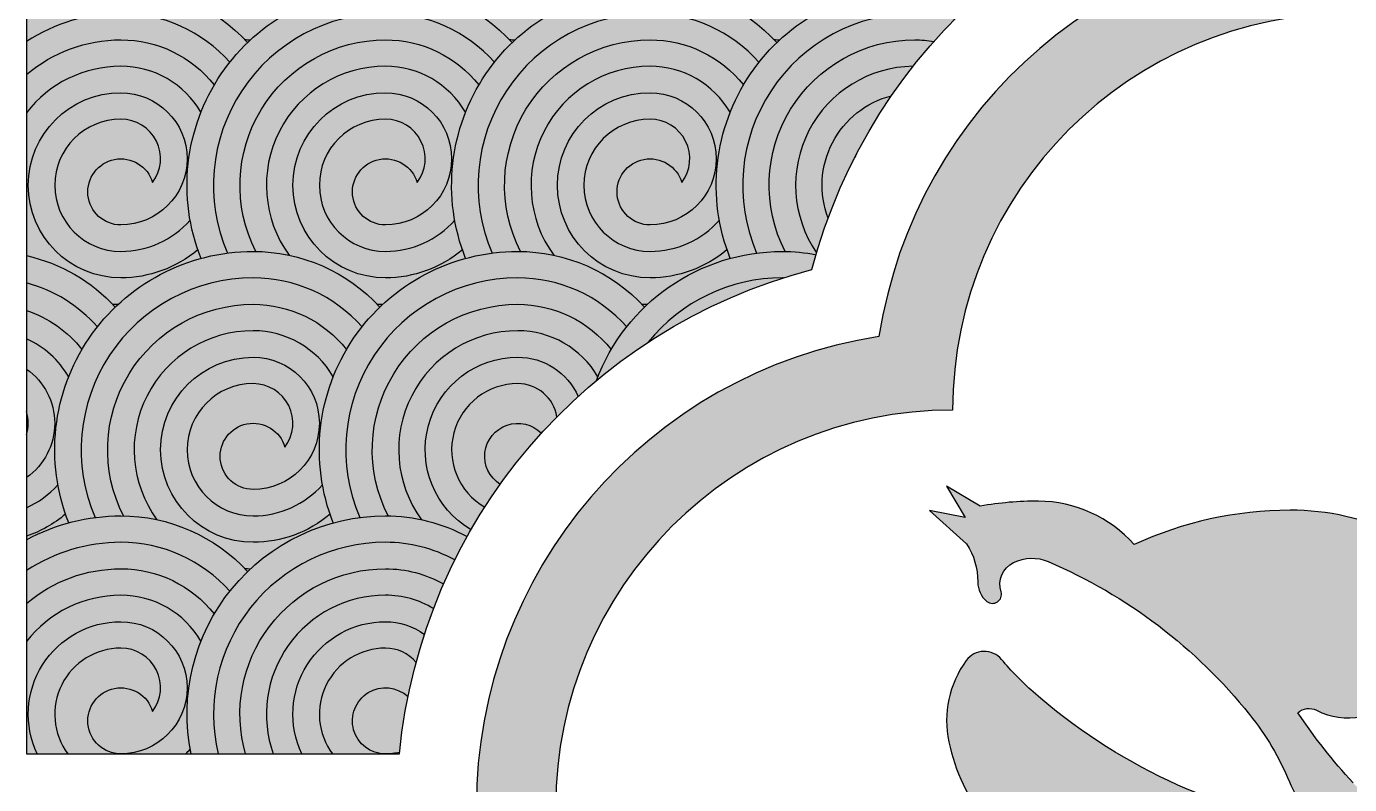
# Model space of a CAD drawing. Extents: x 46226 to 52544, y 29429 to 32275.
# Drawn here: x 46227 to 46727, y 31267 to 31554 of the extents above; entities that cross this region are included whole.
import ezdxf

# ---------------------------------------------------------------- set-up
doc = ezdxf.new("R2010")
doc.units = 0
doc.header["$LTSCALE"] = 1000
doc.header["$MEASUREMENT"] = 0

# ---------------------------------------------------------------- blocks, each defined once
blk = doc.blocks.new('dmgyxywl')
h = blk.add_hatch(color=42)
h.dxf.hatch_style = 1
h.paths.add_polyline_path([(35.66275373023382, -170.0000000000036, 1), (35.66275373022654, -240.0000000000036, 0.1773689056997282), (64.72727151369327, -229.3548221653837, -0.03835781439934827), (61.8394341135936, -218.2331961664277, -0.2144235957345806), (35.66275373024109, -230.0000000000036, -1), (35.66275373022654, -180.0000000000036, -0.6180339887500126), (47.66275373023382, -204.0000000000073, 2.000000000000271), (35.66275373022654, -220.0000000000036, 1)])
edge = h.paths.add_edge_path()
edge.add_line((0, -139.0214580611537), (0, -150.6569415989834))
edge.add_arc((35.66275373022654, -205.0000000000036), 65.00000000000031, 90.00000000001279, 123.27497763866, ccw=False)
edge.add_arc((35.66275373022654, -195.0000000000073), 55.00000000000279, 41.56798078502362, 90.00000000001518, ccw=False)
edge.add_arc((135.6627537302193, -205.0000000000437), 75.00000000001478, 134.0065524864345, 141.6907281251619, ccw=False)
edge.add_arc((35.66275373022654, -195.0000000000073), 65.00000000000321, 42.53726890509537, 90.00000000011543)
edge.add_arc((35.66275373024109, -205.0000000000109), 75.00000000000769, 90.00000000011117, 118.3921303085559)
edge = h.paths.add_edge_path()
edge.add_line((0, -163.129150995268), (0, -177.5560936385446))
edge.add_arc((35.66275373023382, -205.0000000000036), 44.99999999999861, 89.99999999999068, 142.4202877184923, ccw=False)
edge.add_arc((35.66275373023382, -195.0000000000073), 35.00000000000311, 30.169573491679216, 89.99999999998812, ccw=False)
edge.add_arc((135.6627537302629, -205.0000000000146), 75.00000000002514, 149.6295375079852, 158.4161933700318, ccw=False)
edge.add_arc((35.66275373023382, -195.0000000000109), 45.00000000000598, 38.34726389134529, 89.99999999991662)
edge.add_arc((35.66275373021926, -204.9999999999927), 54.99999999998902, 89.99999999991662, 130.4221084661367)
h = blk.add_hatch(color=42)
h.dxf.hatch_style = 1
h.paths.add_polyline_path([(135.6627537300956, -130.0000000000036, 0.5296103715122856), (65.94139418023406, -232.6393202250074, -0.03400186756233257), (75.93090059186216, -230.6340734308214, -0.5385948708638986), (135.662753730212, -140.0000000000036, -0.2145275598044311), (176.8120488795903, -158.5070485064498, -0.03354111080086578), (183.5572063761792, -151.055473540564, 0.2101075844913805)])
h.paths.add_polyline_path([(135.6627537302993, -150.0000000000036, 0.5602845657230627), (86.6769980177487, -230.0079134930675, -0.04876835376769231), (99.24591741510085, -231.4350909360401, -0.6126568142648919), (135.6627537302411, -160.0000000000036, -0.2671563228269033), (165.921716911238, -177.4103681900197, -0.03835781439933054), (170.9546715903416, -167.080821398984, 0.2292727617895306)], flags=17)
h.paths.add_polyline_path([(135.6627537302338, -170.0000000000036, 1), (135.6627537302265, -240.0000000000036, 0.1773689056997282), (164.7272715136933, -229.3548221653837, -0.03835781439934827), (161.8394341135936, -218.2331961664277, -0.2144235957345806), (135.6627537302411, -230.0000000000036, -1), (135.6627537302265, -180.0000000000036, -0.6180339887500126), (147.6627537302338, -204.0000000000073, 2.000000000000271), (135.6627537302265, -220.0000000000036, 1)])
h = blk.add_hatch(color=42)
h.dxf.hatch_style = 1
h.paths.add_polyline_path([(235.6627537300956, -130.0000000000036, 0.5296103715122856), (165.9413941802341, -232.6393202250074, -0.03400186756233257), (175.9309005918622, -230.6340734308214, -0.5385948708638986), (235.662753730212, -140.0000000000036, -0.2145275598044311), (276.8120488795903, -158.5070485064498, -0.03354111080086578), (283.5572063761792, -151.055473540564, 0.2101075844913805)])
h.paths.add_polyline_path([(235.6627537302993, -150.0000000000036, 0.5602845657230627), (186.6769980177487, -230.0079134930675, -0.04876835376769231), (199.2459174151008, -231.4350909360401, -0.6126568142648919), (235.6627537302411, -160.0000000000036, -0.2671563228269033), (265.921716911238, -177.4103681900197, -0.03835781439933054), (270.9546715903416, -167.080821398984, 0.2292727617895306)], flags=17)
h.paths.add_polyline_path([(235.6627537302338, -170.0000000000036, 1), (235.6627537302265, -240.0000000000036, 0.1773689056997282), (264.7272715136933, -229.3548221653837, -0.03835781439934827), (261.8394341135936, -218.2331961664277, -0.2144235957345806), (235.6627537302411, -230.0000000000036, -1), (235.6627537302265, -180.0000000000036, -0.6180339887500126), (247.6627537302338, -204.0000000000073, 2.000000000000271), (235.6627537302265, -220.0000000000036, 1)])
h = blk.add_hatch(color=42)
h.dxf.hatch_style = 1
edge = h.paths.add_edge_path()
edge.add_arc((500.0000000042346, -289.9999999971333), 210.0000000000019, 132.1655748672314, 135.2454218620357)
edge.add_arc((335.6627537302265, -195.0000000000073), 55.00000000000279, 73.94572357240472, 90.00000000001515)
edge.add_arc((335.6627537302265, -205.0000000000036), 65.00000000000031, 90.00000000001283, 203.2267108443493)
edge.add_arc((285.6627537302338, -305.0000000000109), 75.00000000000679, 97.45561070893994, 105.2452637187024)
edge.add_arc((335.6627537302411, -205.0000000000109), 75.00000000000769, 90.00000000011107, 201.6246339271363, ccw=False)
edge.add_arc((335.6627537302265, -195.0000000000073), 65.00000000000321, 68.92869497341758, 90.00000000011539, ccw=False)
edge = h.paths.add_edge_path()
edge.add_arc((499.999999998865, -290.000000003427), 210.0000000000019, 152.9278372272561, 159.7806959195699)
edge.add_arc((335.6627537303284, -205.0000000007931), 34.99999999921113, 104.51495489137051, 200.7864069550407, ccw=False)
edge.add_arc((499.9999999958745, -290.0000000069049), 209.9999999999074, 145.5206659238586, 152.3735246681335)
edge.add_arc((335.6627537302411, -205.0000000000036), 25.00000000000159, 150.321936368628, 154.9794259178915)
edge = h.paths.add_edge_path()
edge.add_arc((500.0000000004875, -289.9999999998472), 210.0000000000019, 163.5466378590952, 163.7559616222177)
edge.add_arc((285.6627537302338, -295.0000000000109), 65.00000000000594, 78.71423446328745, 89.1059342233318)
edge.add_arc((335.6627537302193, -204.9999999999927), 54.99999999998978, 89.99999999991661, 207.0449473588073, ccw=False)
edge.add_arc((335.6627537557142, -195.0000000020882), 45.00000000208715, 80.68504910195509, 90.00000003235931, ccw=False)
edge.add_arc((499.9999999967913, -290.0000000045657), 209.9999999999569, 138.4065292934659, 141.7547239840954)
edge.add_arc((335.6627537302338, -205.0000000000036), 44.99999999999777, 90.75126830533425, 214.5500935365282)
h = blk.add_hatch(color=42)
h.dxf.hatch_style = 1
h.paths.add_polyline_path([(85.66275373009557, -230.0000000000036, 0.5296103715122856), (15.94139418023406, -332.6393202250074, -0.03400186756233257), (25.93090059186216, -330.6340734308214, -0.5385948708638986), (85.66275373021199, -240.0000000000036, -0.2145275598044311), (126.8120488795903, -258.5070485064498, -0.03354111080086578), (133.5572063761792, -251.055473540564, 0.2101075844913805)])
h.paths.add_polyline_path([(85.6627537302993, -250.0000000000036, 0.5602845657230627), (36.6769980177487, -330.0079134930675, -0.04876835376769231), (49.24591741510085, -331.4350909360401, -0.6126568142648919), (85.66275373024109, -260.0000000000036, -0.2671563228269033), (115.921716911238, -277.4103681900197, -0.03835781439933054), (120.9546715903416, -267.080821398984, 0.2292727617895306)], flags=17)
h.paths.add_polyline_path([(85.66275373023382, -270.0000000000036, 1), (85.66275373022654, -340.0000000000036, 0.1773689056997282), (114.7272715136933, -329.3548221653837, -0.03835781439934827), (111.8394341135936, -318.2331961664277, -0.2144235957345806), (85.66275373024109, -330.0000000000036, -1), (85.66275373022654, -280.0000000000036, -0.6180339887500126), (97.66275373023382, -304.0000000000073, 2.000000000000271), (85.66275373022654, -320.0000000000036, 1)])
h = blk.add_hatch(color=42)
h.dxf.hatch_style = 1
h.paths.add_polyline_path([(185.6627537300956, -230.0000000000036, 0.5296103715122856), (115.9413941802341, -332.6393202250074, -0.03400186756233257), (125.9309005918622, -330.6340734308214, -0.5385948708638986), (185.662753730212, -240.0000000000036, -0.2145275598044311), (226.8120488795903, -258.5070485064498, -0.03354111080086578), (233.5572063761792, -251.055473540564, 0.2101075844913805)])
h.paths.add_polyline_path([(185.6627537302993, -250.0000000000036, 0.5602845657230627), (136.6769980177487, -330.0079134930675, -0.04876835376769231), (149.2459174151008, -331.4350909360401, -0.6126568142648919), (185.6627537302411, -260.0000000000036, -0.2671563228269033), (215.921716911238, -277.4103681900197, -0.03835781439933054), (220.9546715903416, -267.080821398984, 0.2292727617895306)], flags=17)
edge = h.paths.add_edge_path()
edge.add_arc((350.0000000066866, -439.9999999939246), 209.9999999999991, 132.3615990870195, 135.4045151324955)
edge.add_arc((185.6627537302265, -295.0000000000036), 14.99999999999855, 9.363097041538984, 89.9999999999722)
edge.add_arc((185.6627537300592, -305.0000000006912), 25.00000000068839, 89.99999999959981, 240.1064604919917)
edge.add_arc((350.0000000089058, -439.9999999862448), 210.0000000000672, 147.3402889269197, 150.0695005494727)
edge.add_arc((185.6627537302265, -305.0000000000073), 35.0000000000004, 90, 239.7059642263861, ccw=False)
edge.add_arc((185.6627537302265, -295.0000000000036), 25, 24.005209358634374, 90, ccw=False)
edge = h.paths.add_edge_path()
edge.add_arc((349.9999999940483, -440.0000000065629), 209.9999999999991, 137.7329688988824, 144.5107304275183)
edge.add_arc((185.6627537302193, -307.5), 12.50000000000339, 44.38356367543372, 237.8601356426052, ccw=False)
h = blk.add_hatch(color=42)
h.dxf.hatch_style = 1
edge = h.paths.add_edge_path()
edge.add_arc((350.0000000083819, -439.9999999945321), 209.9999999999991, 123.208915829839, 129.8706860319724)
edge.add_arc((285.6627537302411, -305.0000000000109), 75.0000000000078, 90.00000000011107, 159.5749955633411, ccw=False)
edge.add_arc((285.6627537328095, -295.0000000002619), 65.00000000025905, 78.71423446552251, 90.00000000239231, ccw=False)
edge.add_arc((500.0000000025611, -289.9999999927386), 210.0000000000037, 163.7559616240988, 165.3364156193133)
edge.add_arc((349.9999999888314, -440.0000000029395), 210.0000000000002, 104.6635843793433, 107.753538907483)
edge.add_arc((285.6627537301829, -295.0000000000073), 55.00000000000319, 89.68394417365144, 89.99999999996967)
edge.add_arc((285.6627537302265, -305.0000000000036), 64.99999999999882, 90.00000000001285, 141.2301220099633)
h = blk.add_hatch(color=42)
h.dxf.hatch_style = 1
edge = h.paths.add_edge_path()
edge.add_line((0, -326.9287232660572), (0, -337.6549337052602))
edge.add_arc((-14.33724626976618, -295.0000000000036), 44.9999999999965, 288.5786107315441, 310.231549833652)
edge.add_arc((85.66275373021926, -305.0000000000437), 74.99999999997992, 190.1626203549432, 198.9492762169941, ccw=False)
edge.add_arc((-14.33724626975891, -295.0000000000073), 34.99999999999623, 294.1819463046232, 318.40924023331496, ccw=False)
edge = h.paths.add_edge_path()
edge.add_line((0, -299.4094636181871), (0, -315.4803166332968))
edge.add_arc((-14.33724626977346, -295.0000000000073), 24.99999999999926, 304.9939439770336, 415.0060560229712)
edge.add_line((0, -274.5196833667142), (-1.455191522836685e-11, -290.5905363817947))
edge.add_arc((-14.33724626977346, -295.0000000000109), 15.00000000000522, -17.0954391381473, 17.095439138309814, ccw=False)
edge = h.paths.add_edge_path()
edge.add_line((0, -252.3450662947434), (0, -263.0712767339501))
edge.add_arc((-14.33724626976618, -295.0000000000073), 35.00000000000311, 30.169573491679216, 65.81805369537079, ccw=False)
edge.add_arc((85.66275373026292, -305.0000000000146), 75.00000000002514, 149.6295375079852, 158.4161933700318, ccw=False)
edge.add_arc((-14.33724626976618, -295.0000000000109), 45.00000000000598, 38.34726389134529, 71.42138926846027)
edge = h.paths.add_edge_path()
edge.add_line((0, -231.6009198063621), (0, -241.9015690495544))
edge.add_arc((-14.33724626977346, -295.0000000000073), 55.00000000000279, 41.56798078502362, 74.88975112758868, ccw=False)
edge.add_arc((85.66275373021926, -305.0000000000437), 75.00000000001478, 134.0065524864345, 141.6907281251619, ccw=False)
edge.add_arc((-14.33724626977346, -295.0000000000073), 65.00000000000321, 42.53726890509537, 77.25730859235617)
h = blk.add_hatch(color=42)
h.dxf.hatch_style = 1
edge = h.paths.add_edge_path()
edge.add_line((60.15765115807153, -420), (62.1780614467425, -420))
edge.add_arc((135.6627537302193, -405.0000000000437), 74.99999999997992, 190.1626203549432, 191.5369590327856, ccw=False)
edge.add_arc((35.66275373024109, -395.0000000000073), 34.99999999999623, 314.4153085971997, 318.40924023331496, ccw=False)
edge = h.paths.add_edge_path()
edge.add_line((4.03997712853743, -420), (15.66275373022654, -420))
edge.add_arc((35.66275373023382, -405.0000000000036), 25, 90, 216.8698976458107, ccw=False)
edge.add_arc((35.66275373022654, -395.0000000000036), 15.00000000000236, -36.86989764583848, 90, ccw=False)
edge.add_arc((35.66275373022654, -407.5), 12.50000000000193, 16.2602047082706, 270.0000000000001)
edge.add_arc((35.66275373022654, -395.0000000000036), 25, 270.0000000000084, 449.9999999999916)
edge.add_arc((35.66275373022654, -405.0000000000036), 35, 89.99999999999405, 205.3769335251492)
edge = h.paths.add_edge_path()
edge.add_line((0, -339.0214580611537), (0, -350.6569415989798))
edge.add_arc((35.66275373022654, -405.0000000000036), 65.00000000000031, 90.00000000001279, 123.27497763865821, ccw=False)
edge.add_arc((35.66275373022654, -395.0000000000073), 55.00000000000279, 41.56798078502362, 90.00000000001518, ccw=False)
edge.add_arc((135.6627537302193, -405.0000000000437), 75.00000000001478, 134.0065524864345, 141.6907281251619, ccw=False)
edge.add_arc((35.66275373022654, -395.0000000000073), 65.00000000000321, 42.53726890509537, 90.00000000011543)
edge.add_arc((35.66275373024109, -405.0000000000109), 75.00000000000769, 90.00000000011117, 118.3921303085559)
edge = h.paths.add_edge_path()
edge.add_line((0, -363.129150995268), (0, -377.5560936385446))
edge.add_arc((35.66275373023382, -405.0000000000036), 44.99999999999861, 89.99999999999068, 142.4202877184923, ccw=False)
edge.add_arc((35.66275373023382, -395.0000000000073), 35.00000000000311, 30.169573491679216, 89.99999999998812, ccw=False)
edge.add_arc((135.6627537302629, -405.0000000000146), 75.00000000002514, 149.6295375079852, 158.4161933700318, ccw=False)
edge.add_arc((35.66275373023382, -395.0000000000109), 45.00000000000598, 38.34726389134529, 89.99999999991662)
edge.add_arc((35.66275373021926, -404.9999999999927), 54.99999999998902, 89.99999999991662, 130.4221084661367)
h = blk.add_hatch(color=42)
h.dxf.hatch_style = 1
edge = h.paths.add_edge_path()
edge.add_arc((350.0000000025902, -439.9999999953834), 209.9999999999991, 150.8796391302272, 153.6084501117896)
edge.add_arc((135.6627537302265, -395), 54.99999999999456, 61.52337813114772, 90.00000000001516)
edge.add_arc((135.6627537302193, -405.0000000000036), 65.00000000000006, 90.00000000000641, 193.3423637970828)
edge.add_line((72.4172005268556, -419.9999999999964), (62.17806144673523, -420))
edge.add_arc((135.6627537302411, -405.0000000000146), 75.0000000000077, 90.00000000011107, 191.536959032803, ccw=False)
edge.add_arc((135.6627537302265, -395.0000000000073), 65.00000000000229, 61.6342544658188, 90.00000000011539, ccw=False)
edge = h.paths.add_edge_path()
edge.add_arc((350.0000000036816, -439.9999999916254), 209.9999999999992, 156.3431470296388, 159.0979587714685)
edge.add_arc((135.6627537302338, -395.0000000000073), 35.00000000000394, 58.75016910373798, 89.99999999998808)
edge.add_arc((135.6627537302338, -405.0000000000036), 44.99999999999934, 89.99999999999073, 199.4712206344863)
edge.add_line((93.23634685904108, -420), (82.74772750894044, -420))
edge.add_arc((135.662753730212, -404.9999999999964), 54.99999999998928, 89.99999999990911, 195.8266201318818, ccw=False)
edge.add_arc((135.6627537302338, -395.0000000000109), 45.00000000000717, 60.75490977828463, 89.99999999991661, ccw=False)
edge = h.paths.add_edge_path()
edge.add_arc((349.9999999983847, -440.0000000049949), 209.9999999999992, 161.9096438110359, 164.938624368372)
edge.add_arc((135.6627537302265, -395.0000000000073), 15.00000000000582, 39.6391580848883, 90)
edge.add_arc((135.6627537302338, -405.0000000000036), 25.00000000000109, 90.00000000001668, 216.8698976457974)
edge.add_line((115.6627537302193, -419.9999999999891), (104.0399771285374, -420))
edge.add_arc((135.6627537302265, -405.0000000000073), 35.00000000000163, 89.99999999998812, 205.3769335251378, ccw=False)
edge.add_arc((135.6627537302265, -395.0000000000036), 25, 53.93387358628269, 89.99999999999159, ccw=False)
edge = h.paths.add_edge_path()
edge.add_arc((349.999999998261, -440.0000000086256), 209.9999999999991, 168.5588882336052, 174.3763392662762)
edge.add_arc((135.6627537302265, -395.0000000000036), 25, 270.00000000000836, 282.3521094922835, ccw=False)
edge.add_arc((135.6627537302265, -407.4999999999964), 12.5000000000043, 47.09295882662451, 270, ccw=False)
at = {"color": 42}
for points in [[(0, -139.0214580611573, -0.1245217137769946), (35.66275373023382, -130.0000000000036, -0.2101075844907978), (83.55720637617196, -151.0554735405567)], [(65.94139418023406, -232.6393202250074, -0.5296103715128742), (135.6627537302338, -130.0000000000036, -0.2101075844907978), (183.557206376172, -151.0554735405567, -0.2101075844907978)], [(165.9413941802341, -232.6393202250074, -0.5296103715128742), (235.6627537302338, -130.0000000000036, -0.2101075844907978), (283.557206376172, -151.0554735405567, -0.2101075844907978)], [(265.9413941802341, -232.6393202250074, -0.5296103715129522), (335.6627537302338, -130.0000000000036, -0.09220085443917123), (359.0321725016765, -134.3463087167474, -0.09220085443917123)], [(76.8120488795903, -158.5070485064498, 0.2145275598043499), (35.66275373023382, -140.0000000000036, 0.146218353258517), (0, -150.6569415989761, 0.146218353258517)], [(176.8120488795903, -158.5070485064498, 0.2145275598043432), (135.6627537302338, -140.0000000000036, 0.5385948708639797), (75.93090059186216, -230.6340734308214)], [(276.8120488795903, -158.5070485064498, 0.2145275598043432), (235.6627537302338, -140.0000000000036, 0.5385948708639797), (175.9309005918622, -230.6340734308214)], [(350.8728847916063, -142.1449915987578, 0.07016479949960908), (335.6627537302338, -140.0000000000036, 0.5385948708639797), (275.9309005918622, -230.6340734308214)], [(0, -163.1291509952644, -0.1782266590704422), (35.66275373023382, -150.0000000000036, -0.2292727617898945), (70.95467159033433, -167.0808213989803)], [(86.6769980177487, -230.0079134930675, -0.5602845657226486), (135.6627537302338, -150.0000000000036, -0.2292727617898945), (170.9546715903343, -167.0808213989803, -0.2292727617898945)], [(82.45694853593886, -149.8856637809513, 0.01238804775090993), (84.68404237934737, -149.9893556754505, 0.01238804775090993)], [(186.6769980177487, -230.0079134930675, -0.5602845657226486), (235.6627537302338, -150.0000000000036, -0.2292727617898945), (270.9546715903343, -167.0808213989803, -0.2292727617898945)], [(182.4569485359389, -149.8856637809513, 0.01238804775090993), (184.6840423793474, -149.9893556754505, 0.01238804775090993)], [(286.6769980177487, -230.0079134930675, -0.5602845657225167), (335.6627537302338, -150.0000000000036, -0.04066653627811833), (342.946513517054, -150.5933918952651, -0.04066653627811833)], [(282.4569485359389, -149.8856637809513, 0.01238804775090993), (284.6840423793474, -149.9893556754505, 0.01238804775090993)], [(65.92171691123804, -177.410368190016, 0.2671563228269722), (35.66275373023382, -160.0000000000036, 0.2328006070453014), (0, -177.5560936385409, 0.2328006070453014)], [(165.921716911238, -177.410368190016, 0.2671563228269426), (135.6627537302338, -160.0000000000036, 0.6126568142647957), (99.24591741509357, -231.4350909360364)], [(265.921716911238, -177.410368190016, 0.2671563228269426), (235.6627537302338, -160.0000000000036, 0.6126568142647957), (199.2459174150936, -231.4350909360364)], [(335.0727258907136, -160.0038683090606, 0.5996665462474033), (298.5993737464523, -230.5206948216291, 0.5996665462474033)], [(64.72727151369327, -229.3548221653837, -0.1773689056996906), (35.66275373023382, -240.0000000000036, -1), (35.66275373023382, -170.0000000000036, -1), (35.66275373023382, -220.0000000000036, -2.000000000000667), (47.66275373023382, -204.0000000000073, 0.6180339887498865), (35.66275373023382, -180.0000000000036, 1), (35.66275373023382, -230.0000000000036, 0.2144235957345824), (61.83943411358632, -218.2331961664277)], [(164.7272715136933, -229.3548221653837, -0.1773689056996906), (135.6627537302338, -240.0000000000036, -1), (135.6627537302338, -170.0000000000036, -1), (135.6627537302338, -220.0000000000036, -2.000000000000667), (147.6627537302338, -204.0000000000073, 0.6180339887498865), (135.6627537302338, -180.0000000000036, 1), (135.6627537302338, -230.0000000000036, 0.2144235957345824), (161.8394341135863, -218.2331961664277)], [(264.7272715136933, -229.3548221653837, -0.1773689056996906), (235.6627537302338, -240.0000000000036, -1), (235.6627537302338, -170.0000000000036, -1), (235.6627537302338, -220.0000000000036, -2.000000000000667), (247.6627537302338, -204.0000000000073, 0.6180339887498865), (235.6627537302338, -180.0000000000036, 1), (235.6627537302338, -230.0000000000036, 0.2144235957345824), (261.8394341135863, -218.2331961664277)], [(302.9409073403585, -217.4209809933709, -0.4466486563669924), (326.8906094501144, -171.117121067884)], [(313.9422251678334, -192.6218483217526, 0.02032492852689329), (313.0088544876635, -194.4264079373534, 0.02032492852689329)], [(15.94139418023406, -332.6393202250074, -0.5296103715128742), (85.66275373023382, -230.0000000000036, -0.2101075844907978), (133.557206376172, -251.0554735405567, -0.2101075844907978)], [(115.9413941802341, -332.6393202250074, -0.5296103715128742), (185.6627537302338, -230.0000000000036, -0.2101075844907978), (233.557206376172, -251.0554735405567, -0.2101075844907978)], [(215.3780202307971, -278.8264210144443, -0.3132611910070106), (285.6627537302338, -230.0000000000036, -0.04928328419802893), (298.3834172706702, -231.2568849279378)], [(0, -231.6009198063621, -0.1526644598218582), (33.55720637617196, -251.0554735405567)], [(126.8120488795903, -258.5070485064498, 0.2145275598043432), (85.66275373023382, -240.0000000000036, 0.5385948708639797), (25.93090059186216, -330.6340734308214)], [(226.8120488795903, -258.5070485064498, 0.2145275598043432), (185.6627537302338, -240.0000000000036, 0.5385948708639797), (125.9309005918622, -330.6340734308214)], [(285.9661440069904, -240.0008367851005, 0.001379054580527937), (285.6627537302338, -240.0000000000036, 0.2273326461796847), (234.9843804917982, -264.297389691732, 0.2273326461796847)], [(26.81204887959029, -258.5070485064498, 0.1464268963256931), (0, -241.9015690495544, 0.1464268963256931)], [(36.6769980177487, -330.0079134930675, -0.5602845657226486), (85.66275373023382, -250.0000000000036, -0.2292727617898945), (120.9546715903343, -267.0808213989803, -0.2292727617898945)], [(32.45694853593886, -249.8856637809513, 0.01238804775090993), (34.68404237934737, -249.9893556754505, 0.01238804775090993)], [(136.6769980177487, -330.0079134930675, -0.5602845657226486), (185.6627537302338, -250.0000000000036, -0.2292727617898945), (220.9546715903343, -267.0808213989803, -0.2292727617898945)], [(132.4569485359389, -249.8856637809513, 0.01238804775090993), (134.6840423793474, -249.9893556754505, 0.01238804775090993)], [(232.4569485359389, -249.8856637809513, 0.01238804775090993), (234.6840423793474, -249.9893556754505, 0.01238804775090993)], [(0, -252.3450662947434, -0.145323347493799), (20.95467159033433, -267.0808213989803)], [(115.921716911238, -277.410368190016, 0.2671563228269426), (85.66275373023382, -260.0000000000036, 0.6126568142647957), (49.24591741509357, -331.4350909360364)], [(215.921716911238, -277.410368190016, 0.2671563228269426), (185.6627537302338, -260.0000000000036, 0.6126568142647957), (149.2459174150936, -331.4350909360364)], [(15.92171691123804, -277.410368190016, 0.156812550290254), (0, -263.0712767339537, 0.156812550290254)], [(114.7272715136933, -329.3548221653837, -0.1773689056996906), (85.66275373023382, -340.0000000000036, -1), (85.66275373023382, -270.0000000000036, -1), (85.66275373023382, -320.0000000000036, -2.000000000000667), (97.66275373023382, -304.0000000000073, 0.6180339887498865), (85.66275373023382, -280.0000000000036, 1), (85.66275373023382, -330.0000000000036, 0.2144235957345824), (111.8394341135863, -318.2331961664277)], [(168.0074326340109, -335.2206822720691, -0.7652906158540207), (185.6627537302338, -270.0000000000036, -0.2961887706203953), (208.5004655599259, -284.82950746602)], [(0, -274.5196833667069, -0.5206342226614704), (0, -315.4803166333004, -0.5206342226614704)], [(200.4629110048409, -292.5596425165495, 0.367120590234652), (185.6627537302338, -280.0000000000036, 0.7680652786778259), (173.2030040296377, -326.6738237835125, 0.7680652786778259)], [(0, -299.4094636181944, 0.1503025736513898), (0, -290.5905363818129)], [(179.0129056307123, -318.0843998532437, -1.125106071873236), (194.5961707451133, -298.7567705944348, -1.125106071873236)], [(0, -326.9287232660499, 0.1061070528213741), (11.83943411358632, -318.2331961664277)], [(14.72727151369327, -329.3548221653837, -0.09476089069831628), (0, -337.6549337052638, -0.09476089069831628)], [(0, -339.0214580611573, -0.1245217137769946), (35.66275373023382, -330.0000000000036, -0.2101075844907978), (83.55720637617196, -351.0554735405567)], [(62.17806144673523, -420, -0.4744978678080573), (135.6627537302338, -330.0000000000036, -0.1244048050626134), (166.5441382496429, -337.804370008158, -0.1244048050626134)], [(76.8120488795903, -358.5070485064498, 0.2145275598043499), (35.66275373023382, -340.0000000000036, 0.146218353258517), (0, -350.6569415989761, 0.146218353258517)], [(161.8867614783812, -346.6543547191213, 0.1248961113367067), (135.6627537302338, -340.0000000000036, 0.4841854633560864), (72.4172005268556, -420)], [(0, -363.1291509952644, -0.1782266590704422), (35.66275373023382, -350.0000000000036, -0.2292727617898945), (70.95467159033433, -367.0808213989803)], [(82.74772750894044, -420, -0.4976373950376419), (135.6627537302338, -350.0000000000036, -0.1283029313297905), (157.6473450578706, -355.7357956383094, -0.1283029313297905)], [(82.45694853593886, -349.8856637809513, 0.01238804775090993), (84.68404237934737, -349.9893556754505, 0.01238804775090993)], [(65.92171691123804, -377.410368190016, 0.2671563228269722), (35.66275373023382, -360.0000000000036, 0.2328006070453014), (0, -377.5560936385409, 0.2328006070453014)], [(153.8197294533384, -365.0780309372785, 0.137204475435633), (135.6627537302338, -360.0000000000036, 0.5176380902049832), (93.2363468590338, -420)], [(4.039977128544706, -420, -0.5507604245861477), (35.66275373023382, -370.0000000000036, -1), (35.66275373023382, -420.0000000000036, -2.000000000000667), (47.66275373023382, -404.0000000000073, 0.6180339887498865), (35.66275373023382, -380.0000000000036, 0.6180339887497944), (15.66275373023382, -420, 0.6180339887497944)], [(104.0399771285447, -420, -0.5507604245860002), (135.6627537302338, -370.0000000000036, -0.1586802227388577), (150.3807178866336, -374.7915480283409, -0.1586802227388577)], [(147.2139150814037, -385.430743422854, 0.223347093541804), (135.6627537302338, -380.0000000000036, 0.6180339887497944), (115.6627537302338, -420)], [(141.0107263215759, -419.4212855755468, -0.05394849180001268), (135.6627537302338, -420.0000000000036, -1.467416941104906), (144.1728898199508, -398.3442595201377, -1.467416941104906)], [(60.15765115805698, -420, 0.01742857864061866), (61.83943411358632, -418.2331961664277)]]:
    blk.add_lwpolyline(points, format="xyb", dxfattribs=at)

msp = doc.modelspace()

# ---------------------------------------------------------------- hatches: boundary and pattern name
h = msp.add_hatch(color=51)
h.dxf.hatch_style = 1
edge = h.paths.add_edge_path()
edge.add_line((46707.18642155037, 31617.92162212654), (46707.18642155037, 31698.87617252367))
edge.add_line((46707.18642155037, 31698.87617252367), (46227.18642155037, 31698.87617252367))
edge.add_line((46227.18642155037, 31698.87617252367), (46227.18642155037, 31278.87617252367))
edge.add_line((46227.18642155037, 31278.87617252367), (46368.14097194671, 31278.87617252367))
edge.add_arc((46577.18642155038, 31258.87617252365), 210.0000000000021, 104.663584382567, 174.5349762000892, ccw=False)
edge.add_arc((46727.18642155058, 31408.87617252289), 210.0000000000016, 95.46502379996372, 165.3364156170637, ccw=False)
edge = h.paths.add_edge_path()
edge.add_arc((46577.18642155037, 31258.87617252365), 209.9999999999978, 185.4650237998999, 255.3364156175108, ccw=False)
edge.add_line((46368.1409719467, 31238.87617252367), (46227.18642155037, 31238.87617252367))
edge.add_line((46227.18642155037, 31238.87617252367), (46227.18642155037, 30818.87617252367))
edge.add_line((46227.18642155037, 30818.87617252367), (46707.18642155037, 30818.87617252367))
edge.add_line((46707.18642155037, 30818.87617252367), (46707.18642155037, 30899.83072292248))
edge.add_arc((46727.18642155038, 31108.87617252615), 210.0000000000011, 194.6635843834462, 264.53497620009216, ccw=False)
edge = h.paths.add_edge_path()
edge.add_line((47227.18642155037, 31238.87617252367), (47086.23187115428, 31238.87617252367))
edge.add_arc((46877.1864215506, 31258.87617252367), 210.0000000000076, 284.66358438242514, 354.5349762000943, ccw=False)
edge.add_arc((46727.18642155038, 31108.87617252615), 209.9999999999987, 275.4650237999039, 345.33641561654133, ccw=False)
edge.add_line((46747.18642155037, 30899.83072292248), (46747.18642155037, 30818.87617252367))
edge.add_line((46747.18642155037, 30818.87617252367), (47227.18642155037, 30818.87617252367))
edge.add_line((47227.18642155037, 30818.87617252367), (47227.18642155037, 31238.87617252367))
edge = h.paths.add_edge_path()
edge.add_line((47227.18642155037, 31698.87617252367), (46747.18642155037, 31698.87617252367))
edge.add_line((46747.18642155037, 31698.87617252367), (46747.18642155037, 31617.92162212658))
edge.add_arc((46727.18642155058, 31408.87617252289), 210.000000000002, 14.663584382930026, 84.53497620015202, ccw=False)
edge.add_arc((46877.1864215506, 31258.87617252368), 210.0000000000048, 5.46502379990369, 75.3364156173779, ccw=False)
edge.add_line((47086.23187115428, 31278.87617252367), (47227.18642155037, 31278.87617252367))
edge.add_line((47227.18642155037, 31278.87617252367), (47227.18642155037, 31698.87617252367))
h = msp.add_hatch(color=254)
h.dxf.hatch_style = 1
h.paths.add_polyline_path([(46549.35160254428, 31436.71099152965, 0.8556546004009121), (46549.35160254441, 31081.04135351764, 0.8556546003993958), (46905.02124055634, 31081.04135351756, 0.8556546004036865), (46905.02124055639, 31436.71099152977, 0.8556546004022098)])
h.paths.add_polyline_path([(46877.18642155038, 31408.87617252367, -1), (46877.18642155038, 31108.87617252367, -1), (46577.18642155038, 31108.87617252365, -1), (46577.18642155038, 31408.87617252365, -1)], flags=16)
h.paths.add_polyline_path([(46704.70270969595, 31371.03693620478, -0.1147956491272128), (46745.83981079119, 31361.60812090552, -0.01069878100157752), (46821.32071562599, 31322.76173029744, 0.1842859076422971), (46920.57807275815, 31309.56145084543, -0.9090717875825481), (46922.8856675816, 31308.13954147078, -0.1307130833091324), (46920.46503687525, 31305.36287941524, -0.2066723160404875), (46853.82834962484, 31292.80721127314, 0.1662269813830174), (46847.51284557065, 31292.12201160391, -0.289938932934573), (46800.03352928149, 31298.1791271064, 0.4474642338786561), (46793.05466910713, 31297.12297771797, -0.2939178679181103), (46774.85111579924, 31288.99492638496, -0.1911743063039638), (46752.43357062594, 31302.11705000764, 0.487607083413312), (46746.03598730784, 31302.11705000764, -0.3622889812143235), (46714.69497560566, 31295.36458774608, 0.3179479443245795), (46707.68604328722, 31294.42880917903, 0.0400841642402771), (46728.52869258367, 31267.97627548667, 0.1080930211900639), (46755.72487835187, 31249.04978410291, -0.02294371739465794), (46805.48207111019, 31225.71527296149, -0.02210870337401234), (46893.47687958635, 31174.32243179665, 0.02436639814055726), (46897.33301293676, 31172.09355767476, -1), (46896.59626415874, 31170.66211122834, 0.01674269667692697), (46837.80184265591, 31198.47320272952, 0.04455159858381966), (46779.33823349116, 31217.80247935856, -0.01449107154613001), (46767.55402158214, 31220.92778302737, 0.7764484635887033), (46761.52208015748, 31210.83274544063, -0.05541379522992706), (46808.56110487778, 31151.59597145823, 0.01896871283246981), (46829.43718732278, 31120.97267400926, 0.04004196600580057), (46841.99637607515, 31106.54630077879, -0.02803013027092206), (46848.70971690645, 31099.1985683999, -0.898084470048896), (46847.01736277261, 31097.485259392, -0.06118046393122457), (46820.62304188252, 31124.34669756709, -0.01135297042142729), (46794.67325804041, 31159.80969211454, 0.07844495671542412), (46759.11542415345, 31196.8057492726, 0.08082624056744107), (46664.24930764196, 31247.08341751876), (46656.45443099229, 31235.67855329773), (46673.80835778144, 31212.30422838393), (46664.95812576829, 31202.45736847526, -0.0211572615274939), (46675.24969795943, 31190.67086523429, -0.2707015427016677), (46685.21613720415, 31123.24507992118, 0.002626038664191349), (46682.22431265459, 31115.68278694042, -0.9814691999754309), (46678.8806440189, 31116.91383807576, 0.02178634507408432), (46680.40317898601, 31122.00659275067, 0.2058229804284108), (46674.11208643701, 31161.22943264558, 0.07509449236605069), (46633.19822678811, 31208.35840469518, -0.04862885247117039), (46590.03797797377, 31253.07856606045, -0.1157555504988295), (46575.74504166563, 31283.43997564119, -0.2133750996242396), (46582.32181958367, 31314.15351247679, -0.48794081221161), (46595.71064572373, 31314.57535256257, 0.03857120863583733), (46607.58914264935, 31302.36174204413, 0.1424492398722037), (46717.49752254228, 31250.72529326469, -0.1218751580688588), (46704.50830212905, 31268.270231257, 0.07026781988593833), (46689.39545765633, 31293.76816391802, 0.1233044205936708), (46613.33893660422, 31351.59627396366, 0.2195928836832202), (46600.2483553758, 31351.23469674729, 0.3678330666056923), (46595.48475085293, 31340.150898842, -0.7449123296223203), (46590.12235687226, 31336.56549048911, -0.2239209489824649), (46586.67378952207, 31343.90780075895, 0.1430671053463995), (46582.48845464108, 31358.31434456196), (46568.47377411349, 31370.93430342593), (46581.87374463635, 31368.32146652306), (46574.84694592639, 31380.07946496204), (46587.65007283604, 31372.54614153548, -0.04621740284403954), (46609.61565137275, 31374.43675351002, -0.2124678671768912), (46645.7917331638, 31358.05454807874, -0.1072222104477078)], flags=0)
h = msp.add_hatch(color=254)
h.dxf.hatch_style = 1
edge = h.paths.add_edge_path()
edge.add_arc((46888.24857487907, 31446.23996972889), 140.4500407877844, 241.54135560007228, 283.30796590806443, ccw=False)
edge.add_arc((45875.95480353233, 29578.6133331042), 1983.877601864697, 61.5413556000703, 63.99324204138589)
edge.add_arc((46705.00794439742, 31277.91544388638), 93.1219925679726, 63.99324204138386, 90.18780409425278)
edge.add_arc((46705.16904154018, 31228.76766917064), 142.2700313060413, 90.18780409425793, 114.6677982426238)
edge.add_arc((46609.2977676678, 31325.60068167958), 48.83710640361192, 41.64650458062665, 89.62705564221572)
edge.add_arc((46608.83774933249, 31254.9286462257), 119.5106390170554, 89.6270556422292, 100.211771933896)
edge.add_line((46587.65007283604, 31372.54614153548), (46574.84694592639, 31380.07946496204))
edge.add_line((46574.84694592639, 31380.07946496204), (46581.87374463635, 31368.32146652306))
edge.add_line((46581.87374463635, 31368.32146652306), (46568.47377411349, 31370.93430342593))
edge.add_line((46568.47377411349, 31370.93430342593), (46582.48845464108, 31358.31434456196))
edge.add_arc((46559.92194589028, 31343.94718160781), 26.75187261765285, -0.08434389922649643, 32.4832215913828, ccw=False)
edge.add_arc((46596.18448456511, 31343.8938002568), 9.510705347964471, 179.9156561006986, 230.4017517803532)
edge.add_arc((46592.26795881717, 31339.15923916732), 3.36617585870343, 230.4017517803951, 377.1332729443531)
edge.add_arc((46604.38047750523, 31342.89323757575), 9.308833138639951, 116.3525092737751, 197.1332729443703, ccw=False)
edge.add_arc((46607.18544100535, 31337.23089561654), 15.62784704113925, 66.81183950783628, 116.35250927373971, ccw=False)
edge.add_arc((46535.90318469888, 31170.82197164386), 196.661241866203, 38.69447336263261, 66.8118395078439, ccw=False)
edge.add_arc((46606.68283865951, 31227.51595875652), 105.9751481719867, 22.616702238664175, 38.69447336263238, ccw=False)
edge.add_arc((46746.45790902978, 31285.74651657461), 45.44436233052969, 202.6167022386534, 230.4113554069803)
edge.add_arc((46751.32698117738, 31465.51985524616), 217.4422592973952, 228.6208302094943, 261.0496196105278, ccw=False)
edge.add_arc((46680.69486254255, 31385.34470216235), 110.5921242724089, 219.7853402421142, 228.6208302094811, ccw=False)
edge.add_arc((46589.18090722048, 31309.13780940185), 8.497314902103554, 39.78534024211316, 143.8238878480898)
edge.add_arc((46613.38043540889, 31291.44192120597), 38.47666819037236, 143.8238878480995, 192.0033437955028)
edge.add_arc((46647.58513871045, 31298.71444174197), 73.4459587592991, 192.0033437955036, 218.4150139882881)
edge.add_arc((46840.97992366921, 31452.07979028136), 320.2707407036018, 218.4150139882883, 229.5511534349197)
edge.add_arc((46497.64104131178, 31049.35409600788), 208.9452577001713, 32.37300535031528, 49.55115343492662, ccw=False)
edge.add_arc((46631.63440012043, 31134.30033811403), 50.29443276446268, -14.148476635848283, 32.3730053503042, ccw=False)
edge.add_arc((46621.22989461861, 31136.92312966728), 61.02442671922578, 340.8592506214736, 345.8515233641823, ccw=False)
edge.add_arc((46680.56399219614, 31116.32958540118), 1.781856412164081, 160.8592506214824, 338.7159810100246)
edge.add_arc((47403.64877488829, 30834.6429254139), 774.2329484567463, 158.1141386643068, 158.7159810100425, ccw=False)
edge.add_arc((46622.52649611181, 31148.42818622167), 67.55871478372329, 338.1141386642887, 398.7022698373355)
edge.add_arc((46530.89370220881, 31075.01051498346), 184.9755933340822, 38.70226983733102, 43.55043369590878)
edge.add_line((46664.95812576829, 31202.45736847526), (46673.80835778144, 31212.30422838393))
edge.add_line((46673.80835778144, 31212.30422838393), (46656.45443099229, 31235.67855329773))
edge.add_line((46656.45443099229, 31235.67855329773), (46664.24930764196, 31247.08341751876))
edge.add_arc((46557.18671614453, 30930.43539410227), 334.2579381730796, 52.83514350299379, 71.31897233313993, ccw=False)
edge.add_arc((46659.71536827114, 31065.68408534281), 164.5395449766451, 34.893625240554684, 52.83514350299828, ccw=False)
edge.add_arc((47588.46635013445, 31713.43613494273), 967.785984221104, 214.8936252405538, 217.4954226228997)
edge.add_arc((46943.1724888736, 31218.36664148381), 154.4607290281953, 217.4954226228973, 231.4994968705472)
edge.add_arc((46847.77127963281, 31098.43304570085), 1.211069576579254, 231.4994968708562, 399.2055703321743)
edge.add_arc((46779.87030273186, 31043.04336695951), 88.83845784744172, 39.20557033233348, 45.6279213510322)
edge.add_arc((46925.64270199733, 31192.04642678726), 119.611786157312, 216.4558786605405, 225.627921351008, ccw=False)
edge.add_arc((47222.45665910337, 31411.32368838477), 488.6389431344799, 212.1090912003561, 216.4558786605535, ccw=False)
edge.add_arc((46518.61481176402, 30969.64888849754), 342.3062866619849, 32.10909120034776, 44.79602231866143)
edge.add_arc((46765.82887057262, 31215.1089794547), 6.06915323772736, 73.48603438963522, 224.7960223186562, ccw=False)
edge.add_arc((46827.35255144631, 31422.6236909767), 210.3737233055026, 253.4860343896753, 256.8069109119926)
edge.add_arc((46700.31965186173, 30880.72216000871), 346.2182518812743, 66.60318400338531, 76.80691091198372, ccw=False)
edge.add_arc((46452.04347705167, 30306.90228579152), 971.4464558395996, 62.7664002979883, 66.60318400338531, ccw=False)
edge.add_arc((46896.96461040324, 31171.37784893735), 0.8049592682216828, 242.766400298083, 422.763395393193)
edge.add_arc((46918.25968641302, 31212.74855238651), 45.72476635035146, 237.18013308422832, 242.76339539334322, ccw=False)
edge.add_arc((46268.62541366793, 30205.4806880806), 1152.863252440267, 57.18013308425811, 62.24624933679508)
edge.add_arc((46526.47914166213, 30695.5021630745), 599.139863918797, 62.24624933678744, 67.50363963690553)
edge.add_arc((46785.38895016759, 31320.67805785278), 77.52784504340873, 222.8263569850809, 247.50363963691882, ccw=False)
edge.add_arc((46882.82348365747, 31410.98671625712), 210.3779188077168, 213.6446586693939, 222.8263569850629, ccw=False)
edge.add_arc((46711.85192265017, 31289.94274830519), 6.122033406513514, 62.32880658226071, 132.8806278079459, ccw=False)
edge.add_arc((46726.31748415979, 31317.52927347908), 25.02710528074591, 242.3288065823193, 321.988381340281)
edge.add_arc((46749.23477896689, 31299.61683528456), 4.059968194392716, 38.01161865969982, 141.9883813402369, ccw=False)
edge.add_arc((46780.17508437932, 31323.80015679284), 35.21006539595601, 218.0116186597267, 261.3031850363832)
edge.add_arc((46777.63659768422, 31307.20490214754), 18.42178402341516, 261.3031850363957, 326.8192034702131)
edge.add_arc((46797.01602667768, 31294.53263379171), 4.733099983946309, 50.39196932900501, 146.8192034702061, ccw=False)
edge.add_arc((46828.55689010645, 31332.64810964501), 44.74028240855905, 230.3919693290227, 295.0676953570295)
edge.add_arc((46851.67264105536, 31283.22874953845), 9.818045051819135, 77.31645848286638, 115.0676953570181, ccw=False)
edge.add_arc((46872.6075274386, 31376.24874815107), 85.52863611627758, 257.3164584828808, 304.0246515117566)
edge.add_arc((46916.45548404835, 31311.30177257376), 7.165679717933127, 304.0246515118272, 333.8129959966014)
edge.add_arc((46921.66399129124, 31308.74033657145), 1.361413864855835, 333.8129959965291, 502.9053526246327)

# ---------------------------------------------------------------- linework, layer by layer
at = {"color": 51}
msp.add_lwpolyline([(46707.18642155037, 31617.92162212654), (46707.18642155037, 31698.87617252367), (46227.18642155037, 31698.87617252367), (46227.18642155037, 31278.87617252367), (46368.14097194671, 31278.87617252367, -0.3146819522070985), (46524.02636537105, 31462.03622870353, -0.3146819522050699)], format="xyb", close=True, dxfattribs=at)
at = {"color": 254}
msp.add_lwpolyline([(46905.02124055634, 31081.04135351756, 0.8556546004036865), (46905.02124055639, 31436.71099152977, 0.8556546004022091), (46549.35160254428, 31436.71099152965, 0.8556546004009111), (46549.35160254441, 31081.04135351764, 0.855654600399394)], format="xyb", close=True, dxfattribs=at)
for points in [[(46877.18642155038, 31408.87617252367, 1), (46577.18642155038, 31408.87617252367, 1)], [(46577.18642155038, 31408.87617252365, 1), (46577.18642155038, 31108.87617252365, 1)], [(46745.8398107912, 31361.60812090552, 0.1147956491271217), (46704.70270969599, 31371.03693620478, 0.1072222104477775), (46645.7917331638, 31358.05454807874, 0.2124678671767926), (46609.61565137277, 31374.43675351002, 0.0462174028440783), (46587.65007283604, 31372.54614153548), (46574.84694592639, 31380.07946496204), (46581.87374463635, 31368.32146652306), (46568.47377411349, 31370.93430342593), (46582.48845464108, 31358.31434456196, -0.1430671053463193), (46586.67378952207, 31343.90780075895, 0.2239209489827632), (46590.12235687226, 31336.56549048911, 0.7449123296218909), (46595.48475085293, 31340.150898842, -0.3678330666057031), (46600.2483553758, 31351.23469674729, -0.2195928836831947), (46613.33893660422, 31351.59627396366, -0.1233044205936756), (46689.39545765633, 31293.76816391802, -0.07026781988592114), (46704.50830212905, 31268.27023125701, 0.1218751580688934), (46717.49752254228, 31250.72529326469, -0.1424492398722575), (46607.58914264932, 31302.36174204416, -0.03857120863573844), (46595.71064572373, 31314.57535256257, 0.4879408122115146), (46582.32181958367, 31314.15351247679, 0.2133750996242203), (46575.74504166563, 31283.4399756412, 0.1157555504988504), (46590.03797797377, 31253.07856606044, 0.04862885247115527)], [(46728.5286925837, 31267.97627548664, -0.04008416424032607), (46707.68604328722, 31294.42880917903, -0.3179479443248281), (46714.69497560567, 31295.36458774608, 0.3622889812142536), (46746.03598730784, 31302.11705000764, -0.4876070834133719)]]:
    msp.add_lwpolyline(points, format="xyb", dxfattribs=at)

# ---------------------------------------------------------------- block references
msp.add_blockref('dmgyxywl', (46227.18642155037, 31698.87617252367))

doc.saveas('drawing.dxf')
